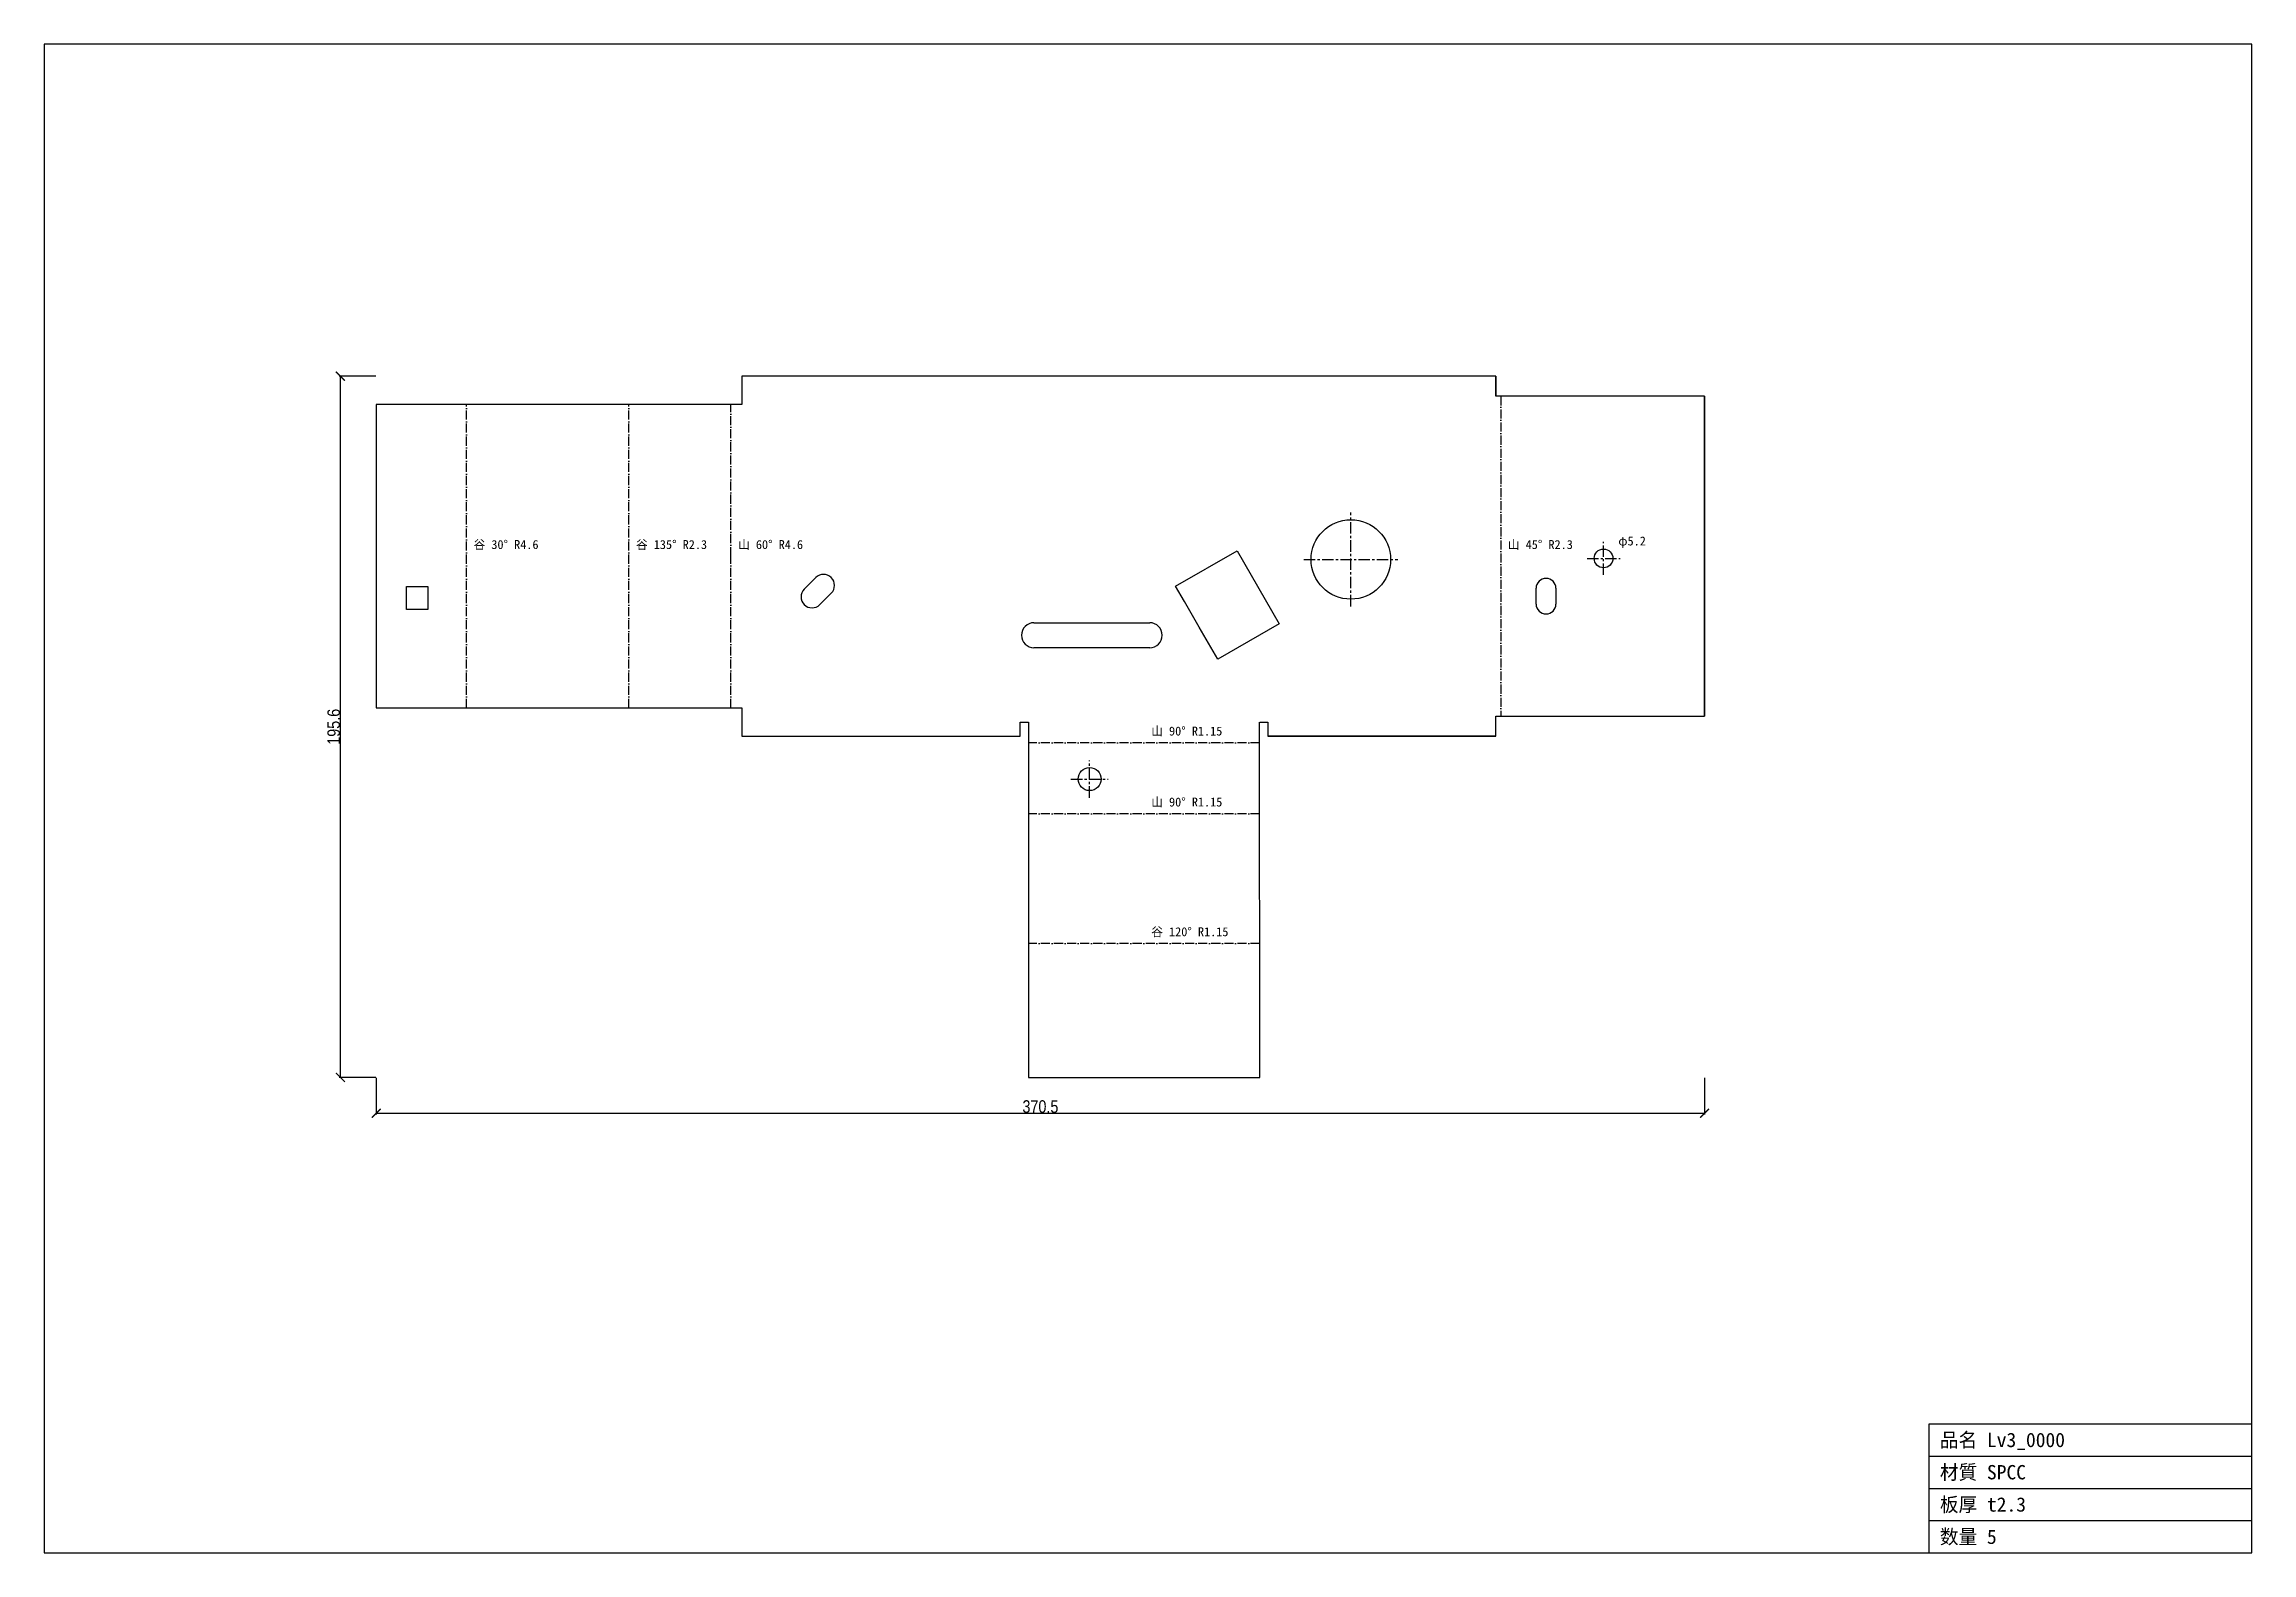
# Model space of a CAD drawing. Header units: millimetres. Extents: x -195 to 421, y -228 to 193.
import ezdxf

# ---------------------------------------------------------------- set-up
doc = ezdxf.new("R2010")
doc.units = ezdxf.units.MM
doc.linetypes.add('CENTER', pattern=[5.08, 3.175, -0.635, 0.635, -0.635])
doc.linetypes.add('DASHDOT', pattern=[3.556, 2.54, -0.508, 0, -0.508])
for name, color, linetype in [('1', 7, 'Continuous'), ('11', 7, 'Continuous'), ('12', 7, 'Continuous'), ('14', 7, 'Continuous'), ('17', 7, 'Continuous'), ('5', 7, 'Continuous')]:
    doc.layers.add(name, color=color, linetype=linetype)
doc.styles.add('OpenSansCondensed-Light', font='OpenSansCondensed-Light.ttf')
doc.dimstyles.new('EZDXF', dxfattribs={"dimtxt": 0.25, "dimasz": 0.175, "dimexe": 0.375, "dimexo": 0.125, "dimgap": 0.1, "dimtad": 1, "dimlfac": 100, "dimzin": 12, "dimdsep": 46, "dimtxsty": 'OpenSansCondensed-Light', "dimblk": 'ARCHTICK', "dimcen": 2.5, "dimazin": 3, "dimtfac": 0.5, "dimtmove": 2, "dimatfit": 3})

# ---------------------------------------------------------------- blocks, each defined once
blk = doc.blocks.new('_ARCHTICK')
at = {"color": 0, "linetype": 'BYBLOCK', "const_width": 0.15}
blk.add_lwpolyline([(-0.5, -0.5), (0.5, 0.5)], dxfattribs=at)

msp = doc.modelspace()

# ---------------------------------------------------------------- linework, layer by layer
at = {"layer": '1', "color": 4, "linetype": 'DASHDOT'}
for p, q in [((-76.79, 7.9), (-76.79, 92.53)), ((-31.49, 7.9), (-31.49, 92.53)), ((-3.01, 50.22), (-3.01, 92.53)), ((211.66, 94.83), (211.66, 5.6)), ((-3.01, 7.9), (-3.01, 50.22)), ((144.44, -1.81), (79.98, -1.81)), ((144.44, -21.6), (79.98, -21.6)), ((144.44, -57.79), (79.98, -57.79))]:
    msp.add_line(p, q, dxfattribs=at)
at = {"layer": '11', "color": 1, "linetype": 'CENTER'}
for p, q in [((169.86, 36.23), (169.86, 62.39)), ((156.78, 49.31), (182.94, 49.31)), ((235.73, 49.6), (244.95, 49.6)), ((240.34, 44.99), (240.34, 54.21)), ((91.81, -11.95), (102.22, -11.95)), ((97.02, -17.15), (97.02, -6.74))]:
    msp.add_line(p, q, dxfattribs=at)
at = {"layer": '12', "color": 7, "linetype": 'CONTINUOUS'}
for p, q in [((210.3, 100.43), (0, 100.43)), ((0, 100.43), (0, 92.53)), ((210.3, 94.83), (210.3, 100.43)), ((210.3, 100.43), (210.3, 94.83)), ((0, 92.53), (-101.94, 92.53)), ((-101.94, 92.53), (-101.94, 7.9)), ((268.52, 94.83), (210.3, 94.83)), ((268.52, 5.6), (268.52, 94.83)), ((268.52, 94.83), (268.52, 5.6)), ((120.98, 41.84), (138.15, 51.75)), ((138.15, 51.75), (149.91, 31.38)), ((17.43, 41.04), (20.64, 44.24)), ((20.63, 44.24), (17.43, 41.04)), ((-93.5, 37.68), (-93.51, 41.8)), ((-93.5, 41.8), (-87.55, 41.8)), ((-93.5, 35.31), (-93.5, 37.68)), ((-87.55, 41.8), (-87.56, 40.31)), ((-87.55, 40.31), (-87.55, 38.53)), ((-87.55, 38.53), (-87.55, 36.66)), ((24.97, 39.91), (21.77, 36.7)), ((123.46, 37.54), (120.98, 41.83)), ((127.57, 30.42), (123.46, 37.54)), ((221.53, 36.87), (221.53, 41.26)), ((227.07, 41.26), (227.07, 36.87)), ((-87.55, 35.31), (-93.5, 35.31)), ((-87.55, 36.66), (-87.55, 35.31)), ((81.5, 31.66), (113.77, 31.66)), ((149.91, 31.38), (132.74, 21.47)), ((113.77, 24.68), (81.5, 24.68)), ((130.16, 25.94), (127.57, 30.42)), ((132.74, 21.47), (130.16, 25.93)), ((-101.94, 7.9), (0, 7.9)), ((0, 7.9), (0, 6.26)), ((0, 6.26), (0, 3.94)), ((0, 3.94), (0, 3.27)), ((0, 3.27), (0, 0)), ((0, 0), (30.97, 0)), ((30.97, 0), (39.32, 0)), ((39.32, 0), (48.78, 0)), ((48.78, 0), (77.68, 0)), ((77.68, 0), (77.68, 3.95)), ((77.68, 3.95), (79.98, 3.95)), ((79.98, 3.95), (79.98, -95.17)), ((144.44, -95.17), (144.43, 3.95)), ((144.44, 3.95), (146.74, 3.95)), ((146.74, 3.95), (146.74, 0)), ((146.74, 0), (161.59, 0)), ((210.3, 0), (146.74, 0)), ((161.59, 0), (191.48, 0)), ((191.48, 0), (210.3, 0)), ((210.3, 0), (210.3, 5.6)), ((210.3, 5.6), (237.7, 5.6)), ((237.7, 5.6), (248.62, 5.6)), ((248.62, 5.6), (268.52, 5.6)), ((79.98, -95.17), (144.44, -95.17))]:
    msp.add_line(p, q, dxfattribs=at)
for centre, radius in [((169.86, 49.31), 11.08), ((240.34, 49.6), 2.61), ((97.02, -11.95), 3.21)]:
    msp.add_circle(centre, radius, dxfattribs=at)
for centre, radius, start, end in [((22.8, 42.07), 3.06, -45, 135), ((224.3, 41.26), 2.77, 0, 180), ((19.6, 38.87), 3.06, 135, -45), ((81.5, 28.17), 3.49, 90, -90), ((113.77, 28.17), 3.49, -90, 90), ((224.3, 36.87), 2.77, 180, 0)]:
    msp.add_arc(centre, radius, start, end, dxfattribs=at)
at = {"layer": '17', "color": 7, "linetype": 'CONTINUOUS'}
for p, q in [((421.14, 193.05), (-194.55, 193.05)), ((-194.55, 193.05), (-194.55, -227.79)), ((421.14, -227.79), (421.14, 193.05)), ((331.14, -227.79), (331.14, -191.79)), ((331.14, -191.79), (421.14, -191.79)), ((331.14, -200.79), (421.14, -200.79)), ((331.14, -209.79), (421.14, -209.79)), ((331.14, -218.79), (421.14, -218.79)), ((-194.55, -227.79), (421.14, -227.79))]:
    msp.add_line(p, q, dxfattribs=at)

# ---------------------------------------------------------------- texts
at = {"layer": '5', "color": 2}
for s, height, p in [('φ5.2', 2.5, (244.45, 53.21)), ('谷 30° R4.6', 2.5, (-74.79, 52.22)), ('谷 135° R2.3', 2.5, (-29.49, 52.22)), ('山 60° R4.6', 2.5, (-1.01, 52.22)), ('山 45° R2.3', 2.5, (213.66, 52.22)), ('山 90° R1.15', 2.5, (114.21, 0.19)), ('山 90° R1.15', 2.5, (114.21, -19.6)), ('谷 120° R1.15', 2.5, (114.21, -55.79)), ('品名 Lv3_0000', 4, (334.14, -198.29)), ('材質 SPCC', 4, (334.14, -207.29)), ('板厚 t2.3', 4, (334.14, -216.29)), ('数量 5', 4, (334.14, -225.29))]:
    msp.add_text(s, height=height, dxfattribs=at).set_placement(p)

# ---------------------------------------------------------------- dimensions: what is measured, and where the dimension line sits
at = {"layer": '14', "color": 2}
msp.add_linear_dim(base=(-111.94, -95.17), p1=(-101.94, -95.17), p2=(-101.94, 100.43), angle=90, dimstyle='EZDXF', override={"dimtxt": 3.5, "dimasz": 2.5, "dimdec": 1, "dimlfac": 1}, dxfattribs=at).render()
msp.add_linear_dim(base=(-101.94, -105.17), p1=(-101.94, -95.17), p2=(268.52, -95.17), dimstyle='EZDXF', override={"dimtxt": 3.5, "dimasz": 2.5, "dimdec": 1, "dimlfac": 1}, dxfattribs=at).render()

doc.saveas('drawing.dxf')
